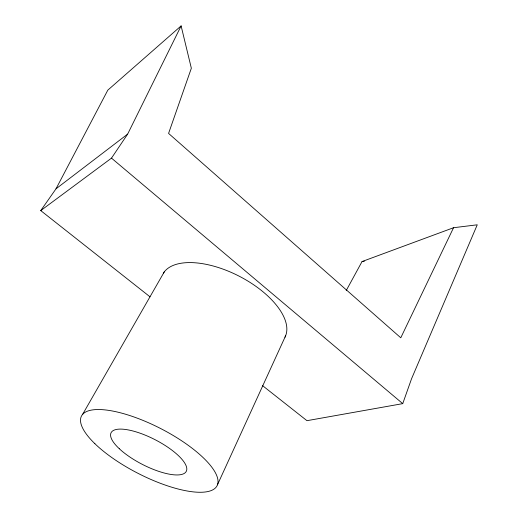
<?xml version="1.0" encoding="UTF-8"?>
<svg xmlns="http://www.w3.org/2000/svg" width="518" height="518" viewBox="0 0 518 518"><rect width="100%" height="100%" fill="white"/><g stroke="black" fill="none" stroke-linecap="round" stroke-linejoin="round"><path stroke-width="0.78" d="M262.484 385.586L306.96 420.681L402.739 403.639L411.545 378.775L477.253 224.806L453.548 227.719L362.05 261.551L346.212 290.566M217.443 484.835L285.625 335.781M453.548 227.719L400.777 337.794L168.577 133.411L191.343 68.227L181.112 25.9L107.802 90.158L56.009 188.817L40.747 210.599L150.026 296.833M40.747 210.599L111.493 158.132L127.642 134.11L181.112 25.9M82.576 414.439L164.232 271.95M56.009 188.817L127.642 134.11M362.05 261.551L364.387 261.214M111.493 158.132L402.739 403.639M163.332 273.264A68.732 33.32 27.2 0 1 240.255 276.748A68.732 33.32 27.2 0 1 284.965 337.224M94.872 443.686A76.211 25.091 27.2 0 0 212.872 489.795A76.211 25.091 27.2 0 0 140.048 419.23A76.211 25.091 27.2 0 0 94.872 443.686M119.289 448.724A42.262 13.889 27.2 0 0 184.402 473.329A42.262 13.889 27.2 0 0 142.372 434.026A42.262 13.889 27.2 0 0 119.289 448.724"/></g></svg>
